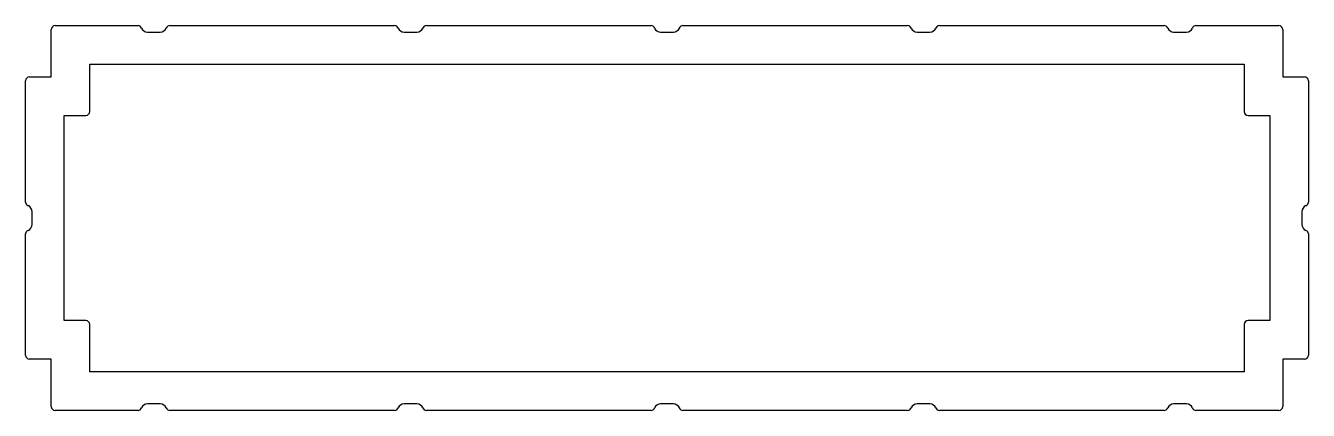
# Model space of a CAD drawing. Extents: x 2183 to 2283, y 1609 to 1639.
import ezdxf

# ---------------------------------------------------------------- set-up
doc = ezdxf.new("R2010")
doc.units = 0
doc.layers.get('0').update_dxf_attribs({"linetype": 'CONTINUOUS'})

msp = doc.modelspace()

# ---------------------------------------------------------------- linework, layer by layer
for p, q in [((2185.3, 1635.41), (2185.3, 1639.11)), ((2185.6, 1639.41), (2192.06, 1639.41)), ((2194.54, 1639.41), (2212.06, 1639.41)), ((2214.54, 1639.41), (2232.06, 1639.41)), ((2234.54, 1639.41), (2252.06, 1639.41)), ((2254.54, 1639.41), (2272.06, 1639.41)), ((2274.54, 1639.41), (2281, 1639.41)), ((2281.3, 1639.11), (2281.3, 1635.41)), ((2192.8, 1638.91), (2193.8, 1638.91)), ((2212.8, 1638.91), (2213.8, 1638.91)), ((2232.8, 1638.91), (2233.8, 1638.91)), ((2252.8, 1638.91), (2253.8, 1638.91)), ((2272.8, 1638.91), (2273.8, 1638.91)), ((2188.3, 1632.71), (2188.3, 1636.41)), ((2188.3, 1636.41), (2278.3, 1636.41)), ((2278.3, 1636.41), (2278.3, 1632.71)), ((2183.3, 1625.65), (2183.3, 1635.11)), ((2183.6, 1635.41), (2185.3, 1635.41)), ((2281.3, 1635.41), (2283, 1635.41)), ((2283.3, 1635.11), (2283.3, 1625.65)), ((2186.3, 1616.41), (2186.3, 1632.41)), ((2186.3, 1632.41), (2188, 1632.41)), ((2278.6, 1632.41), (2280.3, 1632.41)), ((2280.3, 1632.41), (2280.3, 1616.41)), ((2183.8, 1623.91), (2183.8, 1624.91)), ((2282.8, 1624.91), (2282.8, 1623.91)), ((2183.3, 1613.71), (2183.3, 1623.17)), ((2283.3, 1623.17), (2283.3, 1613.71)), ((2188, 1616.41), (2186.3, 1616.41)), ((2188.3, 1612.41), (2188.3, 1616.11)), ((2278.3, 1616.11), (2278.3, 1612.41)), ((2280.3, 1616.41), (2278.6, 1616.41)), ((2185.3, 1613.41), (2183.6, 1613.41)), ((2185.3, 1609.71), (2185.3, 1613.41)), ((2281.3, 1613.41), (2281.3, 1609.71)), ((2283, 1613.41), (2281.3, 1613.41)), ((2278.3, 1612.41), (2188.3, 1612.41)), ((2192.06, 1609.41), (2185.6, 1609.41)), ((2193.8, 1609.91), (2192.8, 1609.91)), ((2212.06, 1609.41), (2194.54, 1609.41)), ((2213.8, 1609.91), (2212.8, 1609.91)), ((2232.06, 1609.41), (2214.54, 1609.41)), ((2233.8, 1609.91), (2232.8, 1609.91)), ((2252.06, 1609.41), (2234.54, 1609.41)), ((2253.8, 1609.91), (2252.8, 1609.91)), ((2272.06, 1609.41), (2254.54, 1609.41)), ((2273.8, 1609.91), (2272.8, 1609.91)), ((2281, 1609.41), (2274.54, 1609.41))]:
    msp.add_line(p, q)
for centre, radius, start, end in [((2185.6, 1639.11), 0.3, 90, 180), ((2192.06, 1639.11), 0.3, 22.0243, 90), ((2192.8, 1639.41), 0.5, 202.0243, 270), ((2193.8, 1639.41), 0.5, 270, 337.9757), ((2194.54, 1639.11), 0.3, 90, 157.9757), ((2212.06, 1639.11), 0.3, 22.0243, 90), ((2212.8, 1639.41), 0.5, 202.0243, 270), ((2213.8, 1639.41), 0.5, 270, 337.9757), ((2214.54, 1639.11), 0.3, 90, 157.9757), ((2232.06, 1639.11), 0.3, 22.0243, 90), ((2232.8, 1639.41), 0.5, 202.0243, 270), ((2233.8, 1639.41), 0.5, 270, 337.9757), ((2234.54, 1639.11), 0.3, 90, 157.9757), ((2252.06, 1639.11), 0.3, 22.0243, 90), ((2252.8, 1639.41), 0.5, 202.0243, 270), ((2253.8, 1639.41), 0.5, 270, 337.9757), ((2254.54, 1639.11), 0.3, 90, 157.9757), ((2272.06, 1639.11), 0.3, 22.0243, 90), ((2272.8, 1639.41), 0.5, 202.0243, 270), ((2273.8, 1639.41), 0.5, 270, 337.9757), ((2274.54, 1639.11), 0.3, 90, 157.9757), ((2281, 1639.11), 0.3, 0, 90), ((2183.6, 1635.11), 0.3, 90, 180), ((2283, 1635.11), 0.3, 0, 90), ((2188, 1632.71), 0.3, 270, 0), ((2278.6, 1632.71), 0.3, 180, 270), ((2183.6, 1625.65), 0.3, 180, 247.9757), ((2183.3, 1624.91), 0.5, 0, 67.9757), ((2283.3, 1624.91), 0.5, 112.0243, 180), ((2283, 1625.65), 0.3, 292.0243, 0), ((2183.6, 1623.17), 0.3, 112.0243, 180), ((2183.3, 1623.91), 0.5, 292.0243, 360), ((2283.3, 1623.91), 0.5, 180, 247.9757), ((2283, 1623.17), 0.3, 0, 67.9757), ((2188, 1616.11), 0.3, 0, 90), ((2278.6, 1616.11), 0.3, 90, 180), ((2183.6, 1613.71), 0.3, 180, 270), ((2283, 1613.71), 0.3, 270, 360), ((2185.6, 1609.71), 0.3, 180, 270), ((2192.06, 1609.71), 0.3, 270, 337.9757), ((2192.8, 1609.41), 0.5, 90, 157.9757), ((2193.8, 1609.41), 0.5, 22.0243, 90), ((2194.54, 1609.71), 0.3, 202.0243, 270), ((2212.06, 1609.71), 0.3, 270, 337.9757), ((2212.8, 1609.41), 0.5, 90, 157.9757), ((2213.8, 1609.41), 0.5, 22.0243, 90), ((2214.54, 1609.71), 0.3, 202.0243, 270), ((2232.06, 1609.71), 0.3, 270, 337.9757), ((2232.8, 1609.41), 0.5, 90, 157.9757), ((2233.8, 1609.41), 0.5, 22.0243, 90), ((2234.54, 1609.71), 0.3, 202.0243, 270), ((2252.06, 1609.71), 0.3, 270, 337.9757), ((2252.8, 1609.41), 0.5, 90, 157.9757), ((2253.8, 1609.41), 0.5, 22.0243, 90), ((2254.54, 1609.71), 0.3, 202.0243, 270), ((2272.06, 1609.71), 0.3, 270, 337.9757), ((2272.8, 1609.41), 0.5, 90, 157.9757), ((2273.8, 1609.41), 0.5, 22.0243, 90), ((2274.54, 1609.71), 0.3, 202.0243, 270), ((2281, 1609.71), 0.3, 270, 360)]:
    msp.add_arc(centre, radius, start, end)

doc.saveas('drawing.dxf')
